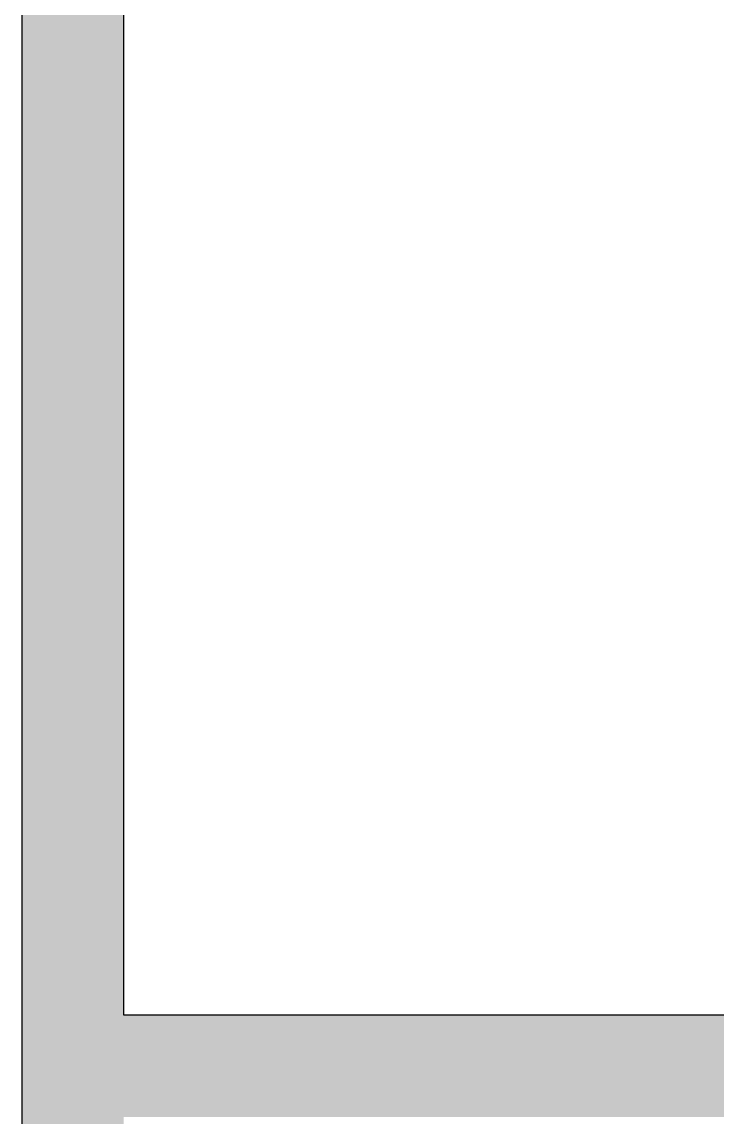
# Model space of a CAD drawing. Header units: millimetres. Extents: x 155927 to 326028, y -36033 to 97293.
# Drawn here: x 226351 to 227047, y 23256 to 24353 of the extents above; entities that cross this region are included whole.
import ezdxf

# ---------------------------------------------------------------- set-up
doc = ezdxf.new("R2010")
doc.units = ezdxf.units.MM
doc.header["$MEASUREMENT"] = 0
doc.layers.add('A-WALL-PATT', color=7, linetype='CONTINUOUS', lineweight=9)
doc.layers.add('I-WALL', color=7, linetype='CONTINUOUS', lineweight=9)

msp = doc.modelspace()

# ---------------------------------------------------------------- hatches: boundary and pattern name
at = {"layer": 'A-WALL-PATT'}
h = msp.add_hatch(color=256, dxfattribs=at)
h.paths.add_polyline_path([(226452.8, 15118.6), (226452.8, 16728.1), (226350.8, 16728.1), (226350.8, 15118.6)], flags=0)
h.paths.add_polyline_path([(226452.8, 17738.1), (226452.8, 19428.1), (226350.8, 19428.1), (226350.8, 17738.1)], flags=0)
h.paths.add_polyline_path([(226350.8, 20438.1), (226452.8, 20438.1), (226452.8, 22128.1), (226350.8, 22128.1), (226350.8, 21732.4)], flags=0)
h.paths.add_polyline_path([(226452.8, 23138.1), (226452.8, 24829.1), (226350.8, 24829.1), (226350.8, 23138.1)], flags=0)
h.paths.add_polyline_path([(226350.8, 25839.1), (226452.8, 25839.1), (226452.8, 26057.6), (226350.8, 26057.6)], flags=0)
msp.add_hatch(color=256, dxfattribs=at).paths.add_polyline_path([(226452.8, 23255.6), (230738.8, 23255.6), (230738.8, 23357.6), (226452.8, 23357.6)], flags=0)

# ---------------------------------------------------------------- linework, layer by layer
at = {"layer": 'I-WALL', "lineweight": 30}
for p, q in [((226350.8, 24829.1), (226350.8, 23138.1)), ((226452.8, 23357.6), (226452.8, 24829.1)), ((230738.8, 23357.6), (226452.8, 23357.6))]:
    msp.add_line(p, q, dxfattribs=at)

doc.saveas('drawing.dxf')
